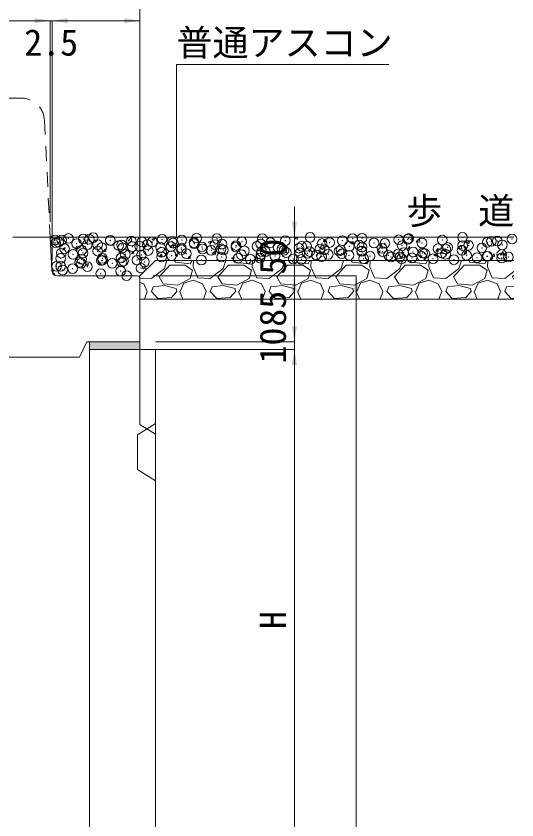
# Model space of a CAD drawing. Units: millimetres at full size. Extents: x 0 to 26200, y 7460 to 13400.
# Drawn here: x 12914 to 13562, y 11008 to 12047 of the extents above; entities that cross this region are included whole.
import ezdxf
from ezdxf.enums import TextEntityAlignment as Align

# ---------------------------------------------------------------- set-up
doc = ezdxf.new("R2010")
doc.units = ezdxf.units.MM
doc.header["$LTSCALE"] = 25
doc.header["$PDMODE"] = 32
doc.header["$PDSIZE"] = 12.5
doc.linetypes.add('USER1', pattern=[1.35, 0.75, -0.6])
doc.layers.add('ハッチング_モルタル', color=30, linetype='Continuous')
doc.layers.add('文字', color=7, linetype='Continuous')
for name, color, linetype, lineweight in [('側溝・本体', 7, 'Continuous', 9), ('基礎', 3, 'Continuous', 20), ('寸法線', 7, 'Continuous', 9), ('引出線', 4, 'Continuous', 9), ('本体', 2, 'Continuous', 20), ('舗装・基礎', 7, 'Continuous', 5)]:
    doc.layers.add(name, color=color, linetype=linetype, lineweight=lineweight)
doc.styles.add('ＭＳ ゴシック', font='')
doc.styles.get('ＭＳ ゴシック').set_extended_font_data('MS Gothic')

# ---------------------------------------------------------------- blocks, each defined once
blk = doc.blocks.new('filled_arrow')
at = {"color": 0, "linetype": 'Continuous', "lineweight": -2}
blk.add_solid([(7.5, 1.25), (0, 0), (7.5, -1.25)], dxfattribs=at)

msp = doc.modelspace()

# ---------------------------------------------------------------- hatches: boundary and pattern name
at = {"layer": 'ハッチング_モルタル'}
msp.add_hatch(color=7, dxfattribs=at).paths.add_polyline_path([(13009.33, 11626.22), (13009.33, 11616.22), (13074.33, 11616.22), (13074.33, 11626.22)])

# ---------------------------------------------------------------- linework, layer by layer
at = {"layer": '側溝・本体', "linetype": 'USER1'}
for p, q in [((12920.79, 11941.22), (12797.86, 11941.22)), ((12950.75, 11912.72), (12958.33, 11761.22))]:
    msp.add_line(p, q, dxfattribs=at)
msp.add_arc((12920.79, 11911.22), 30, 2.86241, 90, dxfattribs=at)
at = {"layer": '基礎'}
for p, q in [((12958.33, 11761.22), (13558.33, 11761.22)), ((13073.45, 11710.34), (13094.33, 11731.22)), ((13094.33, 11731.22), (13558.33, 11731.22)), ((13074.33, 11681.22), (13558.33, 11681.22))]:
    msp.add_line(p, q, dxfattribs=at)
at = {"layer": '寸法線'}
for p, q in [((13074.33, 11731.22), (13074.33, 12201.22)), ((13074.33, 11961.22), (13074.33, 12131.85)), ((12958.33, 12041.22), (12761.83, 12041.22)), ((13000.83, 12041.22), (12918.33, 12041.22)), ((12958.33, 11781.22), (12958.33, 12041.22)), ((12958.33, 11781.22), (12958.33, 12041.22)), ((13074.33, 12041.22), (12960.83, 12041.22)), ((12960.83, 11731.22), (12960.83, 12041.22)), ((12960.83, 11731.22), (12960.83, 12041.22)), ((13074.33, 11731.22), (13074.33, 12041.22)), ((13274.33, 11671.22), (13274.33, 11801.22)), ((12978.33, 11761.22), (13274.33, 11761.22)), ((13091.33, 11711.22), (13354.33, 11711.22)), ((13094.33, 11711.22), (13274.33, 11711.22)), ((13094.33, 11711.22), (13274.33, 11711.22)), ((13274.33, 11711.22), (13274.33, 11626.22)), ((13354.33, 11711.22), (13354.33, 10166.22)), ((13274.33, 11666.22), (13274.33, 11576.22)), ((13094.33, 11626.22), (13274.33, 11626.22)), ((13094.33, 11626.22), (13274.33, 11626.22)), ((13094.33, 11616.22), (13274.33, 11616.22)), ((13114.33, 11616.22), (13274.33, 11616.22)), ((13274.33, 11616.22), (13274.33, 10916.22))]:
    msp.add_line(p, q, dxfattribs=at)
at = {"layer": '引出線'}
msp.add_lwpolyline([(13121.7, 11761.22), (13121.7, 11984.78), (13396.54, 11984.78)], dxfattribs=at)
at = {"layer": '本体'}
for p, q in [((12958.33, 11761.22), (12909.83, 11761.22)), ((12958.33, 11761.22), (12960.49, 11717.87)), ((13071.33, 11711.22), (12967.48, 11711.22)), ((13074.33, 11708.22), (13074.33, 11616.22)), ((13005.51, 11626.22), (12996.33, 11606.22)), ((13074.33, 11626.22), (13005.51, 11626.22)), ((13009.32, 11626.22), (13074.33, 11626.22)), ((13009.33, 11626.22), (13074.33, 11626.22)), ((13009.33, 10986.75), (13009.33, 11626.22)), ((13009.32, 11616.22), (13074.33, 11616.22)), ((13009.33, 11616.22), (13094.33, 11616.22)), ((13094.33, 10166.22), (13094.33, 11616.22)), ((12996.33, 11606.22), (12722.33, 11606.22))]:
    msp.add_line(p, q, dxfattribs=at)
at = {"layer": '本体', "lineweight": 9}
for p, q in [((13074.33, 11519.22), (13074.33, 11616.22)), ((13094.33, 11520.22), (13071.33, 11505.72)), ((13074.33, 11519.22), (13094.33, 11506.72)), ((13071.33, 11460.72), (13071.33, 11505.72)), ((13071.33, 11460.72), (13094.33, 11446.22))]:
    msp.add_line(p, q, dxfattribs=at)
at = {"layer": '本体'}
for centre, radius, start, end in [((12967.48, 11718.22), 7, 182.86241, 270), ((13071.33, 11708.22), 3, 0, 90)]:
    msp.add_arc(centre, radius, start, end, dxfattribs=at)
at = {"layer": '舗装・基礎'}
for p, q in [((13018.99, 11761.22), (13019.17, 11761.1)), ((13019.18, 11761.1), (13019.22, 11761.22)), ((13059.29, 11756.42), (13063.25, 11760.54)), ((13063.8, 11755.72), (13063.24, 11760.54)), ((13089.65, 11758.73), (13092.18, 11757.03)), ((13089.68, 11758.78), (13093.23, 11760.15)), ((13092.18, 11757.03), (13093.21, 11760.1)), ((13275.2, 11759.15), (13276.93, 11761.22)), ((13275.2, 11759.15), (13278.23, 11758.89)), ((13278.17, 11758.87), (13277.74, 11761.22)), ((13311.63, 11755.97), (13314.08, 11758.89)), ((13314.61, 11755.69), (13314.02, 11758.87)), ((13353.86, 11761.22), (13353.88, 11761.21)), ((13353.88, 11761.21), (13353.89, 11761.22)), ((13424.36, 11758.84), (13426.89, 11757.14)), ((13424.38, 11758.9), (13427.94, 11760.26)), ((13426.89, 11757.14), (13427.92, 11760.21)), ((13432.07, 11755.45), (13436.03, 11759.58)), ((13436.58, 11754.75), (13436.02, 11759.58)), ((12973.96, 11746.42), (12976.49, 11744.71)), ((12973.99, 11746.47), (12977.54, 11747.83)), ((12976.49, 11744.71), (12977.52, 11747.78)), ((12990.75, 11746.45), (12993.2, 11749.36)), ((12990.75, 11746.44), (12993.79, 11746.18)), ((12993.72, 11746.17), (12993.14, 11749.35)), ((13059.29, 11756.44), (13063.8, 11755.74)), ((13113.5, 11748.03), (13118.02, 11747.33)), ((13113.51, 11748.01), (13117.47, 11752.14)), ((13118.02, 11747.31), (13117.46, 11752.13)), ((13162.66, 11754.66), (13165.19, 11752.96)), ((13162.68, 11754.72), (13166.24, 11756.08)), ((13165.19, 11752.96), (13166.22, 11756.03)), ((13235.66, 11750.59), (13238.19, 11748.89)), ((13235.69, 11750.65), (13239.25, 11752.01)), ((13238.19, 11748.89), (13239.22, 11751.96)), ((13308.67, 11746.53), (13311.2, 11744.82)), ((13308.7, 11746.58), (13312.25, 11747.94)), ((13311.2, 11744.82), (13312.23, 11747.89)), ((13311.63, 11755.96), (13314.67, 11755.7)), ((13348.07, 11752.78), (13350.52, 11755.7)), ((13348.07, 11752.78), (13351.11, 11752.51)), ((13351.04, 11752.5), (13350.45, 11755.68)), ((13384.51, 11749.59), (13386.96, 11752.51)), ((13384.51, 11749.59), (13387.54, 11749.32)), ((13387.48, 11749.31), (13386.89, 11752.49)), ((13420.94, 11746.4), (13423.39, 11749.32)), ((13420.94, 11746.4), (13423.98, 11746.13)), ((13423.92, 11746.12), (13423.33, 11749.31)), ((13432.06, 11755.47), (13436.58, 11754.77)), ((13486.28, 11747.06), (13490.8, 11746.36)), ((13486.29, 11747.05), (13490.24, 11751.17)), ((13490.79, 11746.34), (13490.23, 11751.17)), ((13497.37, 11754.77), (13499.89, 11753.07)), ((13497.39, 11754.83), (13500.95, 11756.19)), ((13499.9, 11753.07), (13500.93, 11756.14)), ((13027.19, 11743.26), (13029.64, 11746.18)), ((13027.19, 11743.26), (13030.22, 11742.99)), ((13030.16, 11742.98), (13029.57, 11746.16)), ((13046.97, 11742.35), (13049.5, 11740.64)), ((13046.99, 11742.4), (13050.55, 11743.77)), ((13049.5, 11740.64), (13050.53, 11743.71)), ((13063.62, 11740.07), (13066.07, 11742.99)), ((13063.62, 11740.07), (13066.66, 11739.8)), ((13066.6, 11739.79), (13066.01, 11742.97)), ((13100.06, 11736.88), (13102.51, 11739.8)), ((13100.06, 11736.88), (13103.1, 11736.61)), ((13103.03, 11736.6), (13102.45, 11739.79)), ((13119.98, 11738.28), (13122.5, 11736.57)), ((13120, 11738.33), (13123.56, 11739.7)), ((13122.5, 11736.57), (13123.53, 11739.64)), ((13136.5, 11733.69), (13138.95, 11736.61)), ((13139.47, 11733.41), (13138.88, 11736.6)), ((13167.72, 11739.62), (13172.24, 11738.92)), ((13167.73, 11739.6), (13171.68, 11743.73)), ((13172.23, 11738.9), (13171.67, 11743.73)), ((13381.68, 11742.46), (13384.2, 11740.75)), ((13381.7, 11742.51), (13385.26, 11743.88)), ((13384.21, 11740.75), (13385.24, 11743.82)), ((13454.68, 11738.39), (13457.21, 11736.68)), ((13454.71, 11738.44), (13458.26, 11739.81)), ((13457.21, 11736.68), (13458.24, 11739.75)), ((13457.38, 11743.22), (13459.83, 11746.13)), ((13457.38, 11743.21), (13460.42, 11742.95)), ((13460.35, 11742.93), (13459.77, 11746.12)), ((13493.82, 11740.03), (13496.27, 11742.95)), ((13493.82, 11740.02), (13496.85, 11739.76)), ((13496.79, 11739.75), (13496.2, 11742.93)), ((13530.26, 11736.84), (13532.7, 11739.76)), ((13530.26, 11736.84), (13533.29, 11736.57)), ((13533.23, 11736.56), (13532.64, 11739.74)), ((13540.49, 11738.66), (13545.01, 11737.95)), ((13540.5, 11738.64), (13544.46, 11742.76)), ((13545.01, 11737.94), (13544.45, 11742.76)), ((13004.29, 11725.96), (13006.81, 11724.26)), ((13004.31, 11726.02), (13007.87, 11727.38)), ((13006.81, 11724.26), (13007.84, 11727.33)), ((13106.03, 11720.79), (13109.37, 11731.22)), ((13119.14, 11731.22), (13120.51, 11729.17)), ((13120.51, 11729.17), (13139.56, 11726.88)), ((13136.5, 11733.69), (13139.53, 11733.43)), ((13139.56, 11726.88), (13141.97, 11731.22)), ((13143.75, 11731.22), (13143.37, 11723.07)), ((13173.54, 11731.22), (13175.38, 11733.43)), ((13175.72, 11731.22), (13175.32, 11733.41)), ((13182.23, 11720.79), (13185.57, 11731.22)), ((13192.98, 11734.21), (13195.51, 11732.51)), ((13193.01, 11734.26), (13196.56, 11735.63)), ((13195.34, 11731.22), (13196.71, 11729.17)), ((13195.51, 11732.51), (13196.54, 11735.57)), ((13196.71, 11729.17), (13215.76, 11726.88)), ((13215.76, 11726.88), (13218.17, 11731.22)), ((13219.95, 11731.22), (13219.57, 11723.07)), ((13221.97, 11731.22), (13225.9, 11735.32)), ((13226.36, 11731.22), (13225.89, 11735.32)), ((13258.43, 11720.79), (13261.77, 11731.22)), ((13268.69, 11731.22), (13269.57, 11731.56)), ((13269.45, 11731.22), (13269.55, 11731.51)), ((13271.54, 11731.22), (13272.91, 11729.17)), ((13272.91, 11729.17), (13291.96, 11726.88)), ((13291.96, 11726.88), (13294.37, 11731.22)), ((13296.15, 11731.22), (13295.77, 11723.07)), ((13334.63, 11720.79), (13337.97, 11731.22)), ((13347.74, 11731.22), (13349.11, 11729.17)), ((13349.11, 11729.17), (13368.16, 11726.88)), ((13368.16, 11726.88), (13370.57, 11731.22)), ((13372.35, 11731.22), (13371.97, 11723.07)), ((13410.83, 11720.79), (13414.17, 11731.22)), ((13423.94, 11731.22), (13425.31, 11729.17)), ((13425.31, 11729.17), (13444.36, 11726.88)), ((13444.36, 11726.88), (13446.77, 11731.22)), ((13448.55, 11731.22), (13448.17, 11723.07)), ((13487.03, 11720.79), (13490.37, 11731.22)), ((13500.14, 11731.22), (13501.51, 11729.17)), ((13501.51, 11729.17), (13520.56, 11726.88)), ((13520.56, 11726.88), (13522.97, 11731.22)), ((13524.75, 11731.22), (13524.37, 11723.07)), ((13527.69, 11734.32), (13530.22, 11732.62)), ((13527.71, 11734.37), (13531.27, 11735.74)), ((13530.22, 11732.62), (13531.25, 11735.69)), ((12960.47, 11718.34), (12961.55, 11719.47)), ((12962.1, 11714.64), (12961.54, 11719.47)), ((13077.29, 11721.89), (13079.82, 11720.19)), ((13077.32, 11721.95), (13080.87, 11723.31)), ((13079.82, 11720.19), (13080.85, 11723.26)), ((13089.26, 11707.83), (13106.03, 11720.79)), ((13099.17, 11710.12), (13112.89, 11725.36)), ((13112.89, 11725.36), (13132.7, 11725.36)), ((13132.7, 11725.36), (13142.6, 11718.5)), ((13142.6, 11718.5), (13139.56, 11707.83)), ((13143.37, 11723.07), (13149.46, 11708.6)), ((13165.46, 11707.83), (13182.23, 11720.79)), ((13175.37, 11710.12), (13189.09, 11725.36)), ((13189.09, 11725.36), (13208.9, 11725.36)), ((13208.9, 11725.36), (13218.8, 11718.5)), ((13218.8, 11718.5), (13215.76, 11707.83)), ((13219.57, 11723.07), (13225.66, 11708.6)), ((13241.66, 11707.83), (13258.43, 11720.79)), ((13251.57, 11710.12), (13265.29, 11725.36)), ((13265.29, 11725.36), (13285.1, 11725.36)), ((13285.1, 11725.36), (13295, 11718.5)), ((13295, 11718.5), (13291.96, 11707.83)), ((13295.77, 11723.07), (13301.86, 11708.6)), ((13317.86, 11707.83), (13334.63, 11720.79)), ((13327.77, 11710.12), (13341.49, 11725.36)), ((13341.49, 11725.36), (13361.3, 11725.36)), ((13361.3, 11725.36), (13371.2, 11718.5)), ((13371.2, 11718.5), (13368.16, 11707.83)), ((13371.97, 11723.07), (13378.06, 11708.6)), ((13394.06, 11707.83), (13410.83, 11720.79)), ((13403.97, 11710.12), (13417.69, 11725.36)), ((13417.69, 11725.36), (13437.5, 11725.36)), ((13437.5, 11725.36), (13447.4, 11718.5)), ((13447.4, 11718.5), (13444.36, 11707.83)), ((13448.17, 11723.07), (13454.26, 11708.6)), ((13470.26, 11707.83), (13487.03, 11720.79)), ((13480.17, 11710.12), (13493.89, 11725.36)), ((13493.89, 11725.36), (13513.7, 11725.36)), ((13513.7, 11725.36), (13523.6, 11718.5)), ((13523.6, 11718.5), (13520.56, 11707.83)), ((13524.37, 11723.07), (13530.46, 11708.6)), ((13546.46, 11707.83), (13558.33, 11717)), ((12961.39, 11714.77), (12962.11, 11714.66)), ((12962.75, 11713.07), (12963.81, 11714.34)), ((12964.16, 11712.06), (12963.75, 11714.33)), ((13074.31, 11708.55), (13089.26, 11707.83)), ((13104.5, 11700.98), (13099.17, 11710.12)), ((13139.56, 11707.83), (13123.55, 11699.45)), ((13131.17, 11701.74), (13143.37, 11705.55)), ((13143.37, 11705.55), (13155.56, 11700.98)), ((13149.46, 11708.6), (13165.46, 11707.83)), ((13180.7, 11700.98), (13175.37, 11710.12)), ((13215.76, 11707.83), (13199.75, 11699.45)), ((13207.37, 11701.74), (13219.57, 11705.55)), ((13219.57, 11705.55), (13231.76, 11700.98)), ((13225.66, 11708.6), (13241.66, 11707.83)), ((13256.9, 11700.98), (13251.57, 11710.12)), ((13291.96, 11707.83), (13275.95, 11699.45)), ((13283.57, 11701.74), (13295.77, 11705.55)), ((13295.77, 11705.55), (13307.96, 11700.98)), ((13301.86, 11708.6), (13317.86, 11707.83)), ((13333.1, 11700.98), (13327.77, 11710.12)), ((13368.16, 11707.83), (13352.15, 11699.45)), ((13359.77, 11701.74), (13371.97, 11705.55)), ((13371.97, 11705.55), (13384.16, 11700.98)), ((13378.06, 11708.6), (13394.06, 11707.83)), ((13409.3, 11700.98), (13403.97, 11710.12)), ((13444.36, 11707.83), (13428.35, 11699.45)), ((13435.97, 11701.74), (13448.17, 11705.55)), ((13448.17, 11705.55), (13460.36, 11700.98)), ((13454.26, 11708.6), (13470.26, 11707.83)), ((13485.5, 11700.98), (13480.17, 11710.12)), ((13520.56, 11707.83), (13504.55, 11699.45)), ((13512.17, 11701.74), (13524.37, 11705.55)), ((13524.37, 11705.55), (13536.56, 11700.98)), ((13530.46, 11708.6), (13546.46, 11707.83)), ((13556.37, 11710.12), (13558.33, 11712.29)), ((13558.33, 11706.77), (13556.37, 11710.12)), ((13074.33, 11702.86), (13079.36, 11700.98)), ((13079.36, 11700.98), (13083.93, 11691.07)), ((13089.26, 11691.07), (13091.55, 11697.17)), ((13106.03, 11698.69), (13091.55, 11697.17)), ((13123.55, 11699.45), (13104.5, 11700.98)), ((13121.27, 11694.88), (13106.03, 11698.69)), ((13122.03, 11691.07), (13121.27, 11694.88)), ((13126.6, 11691.07), (13131.17, 11701.74)), ((13155.56, 11700.98), (13160.13, 11691.07)), ((13165.46, 11691.07), (13167.75, 11697.17)), ((13182.23, 11698.69), (13167.75, 11697.17)), ((13199.75, 11699.45), (13180.7, 11700.98)), ((13197.47, 11694.88), (13182.23, 11698.69)), ((13198.23, 11691.07), (13197.47, 11694.88)), ((13202.8, 11691.07), (13207.37, 11701.74)), ((13231.76, 11700.98), (13236.33, 11691.07)), ((13241.66, 11691.07), (13243.95, 11697.17)), ((13258.43, 11698.69), (13243.95, 11697.17)), ((13275.95, 11699.45), (13256.9, 11700.98)), ((13273.67, 11694.88), (13258.43, 11698.69)), ((13274.43, 11691.07), (13273.67, 11694.88)), ((13279, 11691.07), (13283.57, 11701.74)), ((13307.96, 11700.98), (13312.53, 11691.07)), ((13317.86, 11691.07), (13320.15, 11697.17)), ((13334.63, 11698.69), (13320.15, 11697.17)), ((13352.15, 11699.45), (13333.1, 11700.98)), ((13349.87, 11694.88), (13334.63, 11698.69)), ((13350.63, 11691.07), (13349.87, 11694.88)), ((13355.2, 11691.07), (13359.77, 11701.74)), ((13384.16, 11700.98), (13388.73, 11691.07)), ((13394.06, 11691.07), (13396.35, 11697.17)), ((13410.83, 11698.69), (13396.35, 11697.17)), ((13428.35, 11699.45), (13409.3, 11700.98)), ((13426.07, 11694.88), (13410.83, 11698.69)), ((13426.83, 11691.07), (13426.07, 11694.88)), ((13431.4, 11691.07), (13435.97, 11701.74)), ((13460.36, 11700.98), (13464.93, 11691.07)), ((13470.26, 11691.07), (13472.55, 11697.17)), ((13487.03, 11698.69), (13472.55, 11697.17)), ((13504.55, 11699.45), (13485.5, 11700.98)), ((13502.27, 11694.88), (13487.03, 11698.69)), ((13503.03, 11691.07), (13502.27, 11694.88)), ((13507.6, 11691.07), (13512.17, 11701.74)), ((13536.56, 11700.98), (13541.13, 11691.07)), ((13546.46, 11691.07), (13548.75, 11697.17)), ((13558.33, 11698.17), (13548.75, 11697.17)), ((13080.41, 11681.22), (13083.93, 11691.07)), ((13097.65, 11681.93), (13089.26, 11691.07)), ((13122.03, 11691.07), (13115.17, 11683.45)), ((13125.84, 11691.07), (13130.06, 11681.22)), ((13156.61, 11681.22), (13160.13, 11691.07)), ((13173.85, 11681.93), (13165.46, 11691.07)), ((13198.23, 11691.07), (13191.37, 11683.45)), ((13202.04, 11691.07), (13206.26, 11681.22)), ((13232.81, 11681.22), (13236.33, 11691.07)), ((13250.05, 11681.93), (13241.66, 11691.07)), ((13274.43, 11691.07), (13267.57, 11683.45)), ((13278.24, 11691.07), (13282.46, 11681.22)), ((13309.01, 11681.22), (13312.53, 11691.07)), ((13326.25, 11681.93), (13317.86, 11691.07)), ((13350.63, 11691.07), (13343.77, 11683.45)), ((13354.44, 11691.07), (13358.66, 11681.22)), ((13385.21, 11681.22), (13388.73, 11691.07)), ((13402.45, 11681.93), (13394.06, 11691.07)), ((13426.83, 11691.07), (13419.97, 11683.45)), ((13430.64, 11691.07), (13434.86, 11681.22)), ((13461.41, 11681.22), (13464.93, 11691.07)), ((13478.65, 11681.93), (13470.26, 11691.07)), ((13503.03, 11691.07), (13496.17, 11683.45)), ((13506.84, 11691.07), (13511.06, 11681.22)), ((13537.61, 11681.22), (13541.13, 11691.07)), ((13554.85, 11681.93), (13546.46, 11691.07)), ((13115.17, 11683.45), (13097.65, 11681.93)), ((13191.37, 11683.45), (13173.85, 11681.93)), ((13267.57, 11683.45), (13250.05, 11681.93)), ((13343.77, 11683.45), (13326.25, 11681.93)), ((13419.97, 11683.45), (13402.45, 11681.93)), ((13496.17, 11683.45), (13478.65, 11681.93)), ((13558.33, 11682.23), (13554.85, 11681.93))]:
    msp.add_line(p, q, dxfattribs=at)
for p in [(13294.68, 11761.15), (13491.89, 11761.14), (12964.61, 11757.76), (12965.48, 11754.02), (12969.12, 11754.84), (12973.14, 11757.57), (12981.89, 11759.69), (12992.6, 11752.87), (13001.21, 11759.07), (13006.4, 11751.69), (13009.01, 11758.55), (13013.92, 11760.74), (13019.72, 11751.72), (13036.03, 11756.77), (13036.13, 11757.4), (13046.84, 11750.58), (13050.65, 11751.3), (13063.24, 11756.26), (13077.03, 11755.11), (13083.84, 11751.67), (13090.36, 11755.11), (13103.11, 11758.68), (13115.92, 11755.89), (13117.48, 11753.97), (13128.64, 11757.57), (13144.31, 11754.25), (13144.6, 11752.82), (13147.88, 11760.1), (13171.72, 11751.67), (13173.93, 11759.34), (13180.62, 11752.41), (13206.28, 11755.66), (13230.64, 11752.72), (13232.67, 11759.47), (13243.36, 11754.39), (13262.59, 11756.92), (13310.18, 11753.2), (13319.97, 11754.45), (13336.26, 11756.77), (13349.59, 11759.54), (13358.07, 11751.22), (13361.92, 11760.03), (13377.31, 11753.75), (13391.39, 11753.47), (13409.39, 11757.97), (13421.02, 11758.55), (13422.11, 11759.65), (13439.43, 11753.75), (13465.81, 11757.56), (13492.03, 11750.58), (13499.67, 11750.95), (13524.11, 11754.8), (13529.3, 11756.03), (13536.83, 11756.47), (13543.32, 11751.29), (13556.07, 11759.01), (12972.52, 11740.66), (12976.78, 11746.6), (12998.9, 11744.47), (13000.56, 11740.7), (13019.8, 11743.24), (13024.99, 11748.04), (13051.88, 11747.46), (13064.6, 11749.13), (13073.96, 11749.43), (13085.06, 11744.08), (13101.07, 11748.29), (13102.5, 11741.77), (13114.68, 11749.17), (13128.15, 11745.02), (13128.19, 11747.14), (13154.54, 11748.83), (13155.31, 11746), (13166.6, 11744.29), (13179.32, 11745.96), (13182.43, 11744.85), (13198.56, 11748.49), (13198.84, 11750.53), (13209.55, 11743.7), (13225.95, 11749.38), (13232.05, 11742.56), (13236.66, 11742.56), (13253.07, 11748.24), (13258.13, 11746.14), (13260.72, 11744.28), (13263.78, 11741.41), (13280.19, 11747.09), (13281.31, 11741.11), (13283.79, 11749.39), (13290.34, 11749.37), (13290.9, 11740.27), (13294.03, 11742.79), (13307.31, 11745.95), (13313.27, 11745.32), (13332.14, 11743.3), (13334.43, 11744.8), (13345.35, 11749.54), (13361.3, 11743.11), (13361.54, 11743.65), (13361.77, 11748.38), (13387.68, 11746.92), (13388.66, 11742.51), (13413.77, 11750.5), (13415.78, 11741.36), (13427.99, 11742.14), (13440.42, 11740.78), (13442.9, 11740.22), (13460.07, 11746.37), (13465.19, 11740.65), (13470.04, 11745.86), (13472.79, 11748.04), (13491.28, 11744.23), (13516.94, 11747.48), (12971.78, 11733.87), (12987.84, 11739.03), (12998.9, 11732.73), (13024.37, 11731.13), (13025.81, 11733.91), (13026.02, 11731.58), (13050.03, 11734.39), (13053.14, 11730.44), (13055.43, 11739), (13070.48, 11731.63), (13076.41, 11738.19), (13102.56, 11735.85), (13115.28, 11737.53), (13134.52, 11740.06), (13153.92, 11731.92), (13180, 11735.5), (13201.46, 11734.11), (13205.66, 11738.75), (13217.27, 11732.68), (13229.99, 11734.36), (13231.09, 11739.2), (13249.23, 11736.89), (13272.89, 11733.13), (13283.17, 11732.48), (13302.51, 11738.21), (13309.56, 11736.29), (13318.02, 11739.12), (13335.64, 11739.86), (13345.14, 11737.98), (13363.95, 11733.71), (13372.26, 11736.83), (13396.03, 11737.94), (13399.37, 11735.68), (13408.75, 11739.61), (13410.79, 11735.69), (13413.15, 11733.59), (13426.49, 11734.54), (13438.81, 11736.84), (13453.61, 11733.39), (13470.02, 11739.07), (13480.73, 11732.25), (13497.13, 11737.93), (13510.74, 11734.76), (13523.46, 11736.44), (13524.25, 11736.78), (13542.7, 11738.97), (13542.7, 11734.38), (13551.37, 11735.63), (12966.55, 11723.74), (12971.9, 11723.75), (12987.2, 11720.67), (12996.18, 11728.83), (12998.29, 11727.56), (13006.44, 11723.2), (13038.52, 11727.42), (13051.24, 11729.1), (13075.8, 11721.28), (13080.26, 11729.29), (12974.48, 11718.99), (13023.75, 11714.22), (13049.41, 11717.47), (13057.11, 11711.6)]:
    msp.add_point(p, dxfattribs=at)

# ---------------------------------------------------------------- block references
at = {"layer": '寸法線', "xscale": 2.67, "yscale": 2.67}
for p, rotation in [((12958.33, 12041.22), 180), ((12958.33, 12041.22), 180), ((13074.33, 12041.22), 180), ((13274.33, 11761.22), 90), ((13274.33, 11711.22), 270), ((13274.33, 11711.22), 270), ((13354.33, 11711.22), 270), ((13274.33, 11626.22), 90), ((13274.33, 11626.22), 90), ((13274.33, 11616.22), 270), ((13274.33, 11616.22), 270)]:
    msp.add_blockref('filled_arrow', p, dxfattribs=dict(at, rotation=rotation))
msp.add_blockref('filled_arrow', (12960.83, 12041.22), dxfattribs=at)
msp.add_blockref('filled_arrow', (12960.83, 12041.22), dxfattribs=at)
at = {"layer": '引出線', "xscale": 0.133, "yscale": 0.133, "rotation": 90}
msp.add_blockref('filled_arrow', (13121.7, 11761.22), dxfattribs=at)

# ---------------------------------------------------------------- texts
at = {"layer": '寸法線', "style": 'ＭＳ ゴシック'}
msp.add_text('2.5', height=34.18, dxfattribs=at).set_placement((12959.58, 12013.22), align=Align.MIDDLE_CENTER)
for s, p in [('50', (13246.33, 11736.22)), ('85', (13246.33, 11668.72)), ('10', (13246.33, 11621.22)), ('H', (13246.33, 11266.22))]:
    msp.add_text(s, height=34.18, rotation=90, dxfattribs=at).set_placement(p, align=Align.MIDDLE_CENTER)
at = {"layer": '引出線', "style": 'ＭＳ ゴシック'}
msp.add_text('普通アスコン', height=34.18, dxfattribs=at).set_placement((13121.7, 12029.99), align=Align.TOP_LEFT)
at = {"layer": '文字', "style": 'ＭＳ ゴシック'}
msp.add_text('歩  道', height=34.18, dxfattribs=at).set_placement((13488.91, 11795.35), align=Align.MIDDLE_CENTER)

doc.saveas('drawing.dxf')
